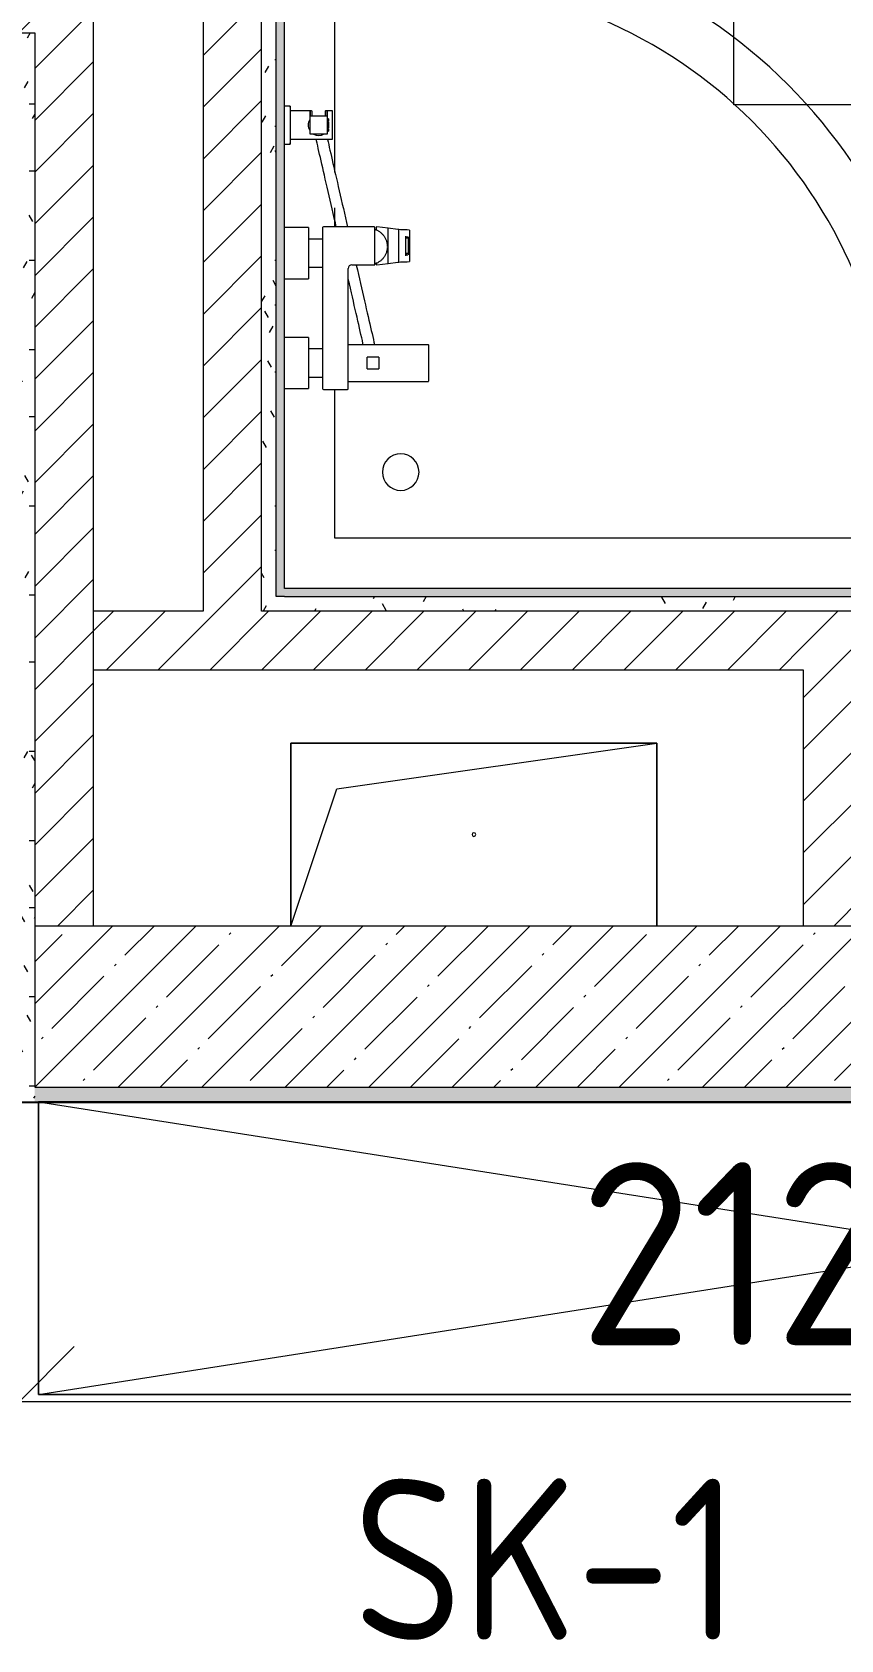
# Model space of a CAD drawing. Header units: millimetres. Extents: x 1322 to 199238, y -8553 to 29000.
# Drawn here: x 36395 to 37500, y 4425 to 6621 of the extents above; entities that cross this region are included whole.
import ezdxf

# ---------------------------------------------------------------- set-up
doc = ezdxf.new("R2010")
doc.units = ezdxf.units.MM
for name, color, linetype, lineweight in [('A-ANNO-DIMS', 7, 'Continuous', 9), ('A-ANNO-DIMS-100', 7, 'Continuous', 9), ('A-GENM', 7, 'Continuous', 9), ('A-WALL', 7, 'Continuous', 9), ('E-ELEC-FIXT-IDEN', 7, 'Continuous', 9), ('I-WALL', 7, 'Continuous', 9), ('P-SANR-FIXT', 7, 'Continuous', 9)]:
    doc.layers.add(name, color=color, linetype=linetype, lineweight=lineweight)
for name, color, linetype, lineweight, true_color in [('A-WALL-1', 7, 'Continuous', 9, 0x3c3c3c), ('A-WALL-FNSH-1', 7, 'Continuous', 9, 0x3c3c3c), ('I-FURN-1', 7, 'Continuous', 9, 0xf0f0f0)]:
    doc.layers.add(name, color=color, linetype=linetype, lineweight=lineweight, true_color=true_color)
doc.styles.add('GOST Common_3', font='GOST_Common.ttf', dxfattribs={"width": 0.9, "height": 220})
doc.styles.add('ISOCPEUR', font='isocpeur.ttf', dxfattribs={"width": 0.9, "height": 250})
doc.dimstyles.new('ISO-2_5_0_9К_БОЛЬШОЙ_1', dxfattribs={"dimscale": 304.8, "dimtxt": 248.995294, "dimasz": 0.492126, "dimexe": 0.393701, "dimexo": 0.984252, "dimgap": 0, "dimtad": 1, "dimdec": 0, "dimrnd": 10, "dimzin": 0, "dimdsep": 46, "dimtxsty": 'ISOCPEUR', "dimblk1": 'OBLIQUE', "dimblk2": 'OBLIQUE', "dimsah": 1, "dimcen": 0.09, "dimdle": 0.393701, "dimazin": 0, "dimtfac": 1, "dimtdec": 4, "dimtix": 1, "dimtmove": 0, "dimatfit": 3, "dimfxl": 1, "dimtvp": 1, "dimtolj": 1, "dimtzin": 0, "dimarcsym": 2})
pattern_1 = [(45, (-75531.326, 0), (-35.35534, 35.35534), [])]
pattern_2 = [(0, (-75531.326, 0), (121.92, 30.48), [10.058, -81.382, 10.058, -81.382, -487.68]), (0, (-75531.326, 0), (121.92, 30.48), [-182.88, 10.058, -172.822, 10.058, -81.382, -213.36]), (0, (-75531.326, 0), (121.92, 30.48), [-457.2, 10.058, -50.902, 10.058, -142.342]), (120, (-75485.606, 15.24), (-87.356454, 90.345817), [10.058, -81.382, 10.058, -81.382, -487.68]), (120, (-75485.606, 15.24), (-87.356454, 90.345817), [-182.88, 10.058, -172.822, 10.058, -81.382, -213.36]), (120, (-75485.606, 15.24), (-87.356454, 90.345817), [-457.2, 10.058, -50.902, 10.058, -142.342]), (240, (-75470.366, 76.2), (-34.563546, -120.825817), [10.058, -81.382, 10.058, -81.382, -487.68]), (240, (-75470.366, 76.2), (-34.563546, -120.825817), [-182.88, 10.058, -172.822, 10.058, -81.382, -213.36]), (240, (-75470.366, 76.2), (-34.563546, -120.825817), [-457.2, 10.058, -50.902, 10.058, -142.342])]

# ---------------------------------------------------------------- blocks, each defined once
blk = doc.blocks.new('GM_Отверстие прямоугольное _в плите_ - Отверстие-20657929-План размещения напольных электротехнических лючков и розеток 1 этажа в осях 23_1-33')
at = {"layer": 'A-GENM'}
for p, q in [((-250, -125), (-250, 125)), ((-250, 125), (250, 125)), ((250, 125), (-250, 125)), ((-250, 125), (-250, -125)), ((-187.5, 62.5), (250, 125)), ((250, 125), (250, -125)), ((250, -125), (250, 125)), ((-250, -125), (-187.5, 62.5))]:
    blk.add_line(p, q, dxfattribs=at)
for start, end in [(360, 180), (180, 360)]:
    blk.add_arc((0, 0), 2.5, start, end, dxfattribs=at)
blk = doc.blocks.new('Шкаф параметрический - 1_33-25588469-План размещения напольных электротехнических лючков и розеток 1 этажа в осях 23_1-33')
at = {"layer": 'I-FURN-1'}
for p, q in [((0, 0), (2550, 400)), ((0, 400), (2550, 0)), ((2550, 400), (0, 400)), ((0, 400), (0, 0)), ((0, 0), (0, 400)), ((0, 400), (2550, 400)), ((2550, 0), (2550, 400)), ((2550, 400), (2550, 0)), ((0, 0), (2550, 0)), ((2550, 0), (0, 0))]:
    blk.add_line(p, q, dxfattribs=at)
blk = doc.blocks.new('поддон угловой - 900х900-30799906-План размещения напольных электротехнических лючков и розеток 1 этажа в осях 23_1-33')
at = {"layer": 'P-SANR-FIXT'}
for p, q in [((-270, 450), (-449, 450)), ((-380, 119.7), (-380, 380)), ((-380, 380), (-270, 380)), ((-380, 45), (-380, 71)), ((-380, -380), (-380, -177)), ((380, -270), (380, -380)), ((450, -291.4), (450, -270)), ((380, -380), (-380, -380)), ((371, -450), (415.1, -450))]:
    blk.add_line(p, q, dxfattribs=at)
for centre, radius, start, end in [((-270, -270), 720, 360, 90), ((-270, -270), 650, 0, 90), ((-290, -290), 25, 90, 270), ((-290, -290), 25, 270, 90)]:
    blk.add_arc(centre, radius, start, end, dxfattribs=at)
blk = doc.blocks.new('Смеситель для ванны с душевым гарнитуром - Смеситель для ванны с душевым гарнитуром-V99-План размещения напольных электротехнических лючков и розеток 1 этажа в осях 23_1-33')
at = {"layer": 'P-SANR-FIXT'}
for p, q in [((112279, 6520), (112271, 6520)), ((112279, 6518.4), (112279, 6520)), ((112279, 6520), (112279, 6518.4)), ((112279, 6518.4), (112279, 6469.6)), ((112306.3, 6513.3), (112279, 6513.3)), ((112329.8, 6506), (112305.8, 6506)), ((112305.8, 6506), (112305.8, 6482)), ((112308.3, 6513.3), (112306.3, 6513.3)), ((112306.3, 6513.3), (112306.3, 6506)), ((112306.3, 6506), (112306.3, 6513.3)), ((112308.8, 6506), (112308.8, 6512.8)), ((112326.8, 6512.8), (112326.8, 6506)), ((112329.5, 6513.3), (112327.3, 6513.3)), ((112329.5, 6506), (112329.5, 6513.3)), ((112337, 6513.3), (112329.5, 6513.3)), ((112329.5, 6513.3), (112329.5, 6506)), ((112329.8, 6482), (112329.8, 6506)), ((112331.3, 6502.4), (112329.8, 6502.4)), ((112331.3, 6502.4), (112329.8, 6502.4)), ((112331.3, 6502.4), (112329.8, 6502.4)), ((112331.3, 6502.4), (112329.8, 6502.4)), ((112331.3, 6502.4), (112329.8, 6502.4)), ((112331.3, 6502.4), (112329.8, 6502.4)), ((112331.3, 6502.4), (112329.8, 6502.4)), ((112331.3, 6502.4), (112329.8, 6502.4)), ((112331.3, 6502.4), (112331.3, 6499.2)), ((112331.3, 6499.2), (112331.3, 6502.4)), ((112331.3, 6502.4), (112331.3, 6499.2)), ((112331.3, 6499.2), (112331.3, 6502.4)), ((112331.3, 6502.4), (112331.3, 6499.2)), ((112331.3, 6499.2), (112331.3, 6502.4)), ((112331.3, 6502.4), (112331.3, 6499.2)), ((112331.3, 6499.2), (112331.3, 6502.4)), ((112331.3, 6502.4), (112331.3, 6499.2)), ((112331.3, 6499.2), (112331.3, 6502.4)), ((112331.3, 6502.4), (112331.3, 6499.2)), ((112331.3, 6499.2), (112331.3, 6502.4)), ((112331.3, 6502.4), (112331.3, 6499.2)), ((112331.3, 6499.2), (112331.3, 6502.4)), ((112331.3, 6502.4), (112331.3, 6499.2)), ((112331.3, 6499.2), (112331.3, 6502.4)), ((112337, 6474.8), (112337, 6513.3)), ((112305.8, 6482), (112329.8, 6482)), ((112329.8, 6499.2), (112331.3, 6499.2)), ((112329.8, 6499.2), (112331.3, 6499.2)), ((112329.8, 6499.2), (112331.3, 6499.2)), ((112329.8, 6499.2), (112331.3, 6499.2)), ((112329.8, 6499.2), (112331.3, 6499.2)), ((112329.8, 6499.2), (112331.3, 6499.2)), ((112329.8, 6499.2), (112331.3, 6499.2)), ((112329.8, 6499.2), (112331.3, 6499.2)), ((112331.3, 6497.9), (112329.8, 6497.9)), ((112331.3, 6497.9), (112329.8, 6497.9)), ((112331.3, 6497.9), (112329.8, 6497.9)), ((112331.3, 6497.9), (112329.8, 6497.9)), ((112331.3, 6497.9), (112329.8, 6497.9)), ((112331.3, 6497.9), (112329.8, 6497.9)), ((112331.3, 6497.9), (112329.8, 6497.9)), ((112331.3, 6497.9), (112329.8, 6497.9)), ((112329.8, 6494.6), (112331.3, 6494.6)), ((112329.8, 6494.6), (112331.3, 6494.6)), ((112329.8, 6494.6), (112331.3, 6494.6)), ((112329.8, 6494.6), (112331.3, 6494.6)), ((112329.8, 6494.6), (112331.3, 6494.6)), ((112329.8, 6494.6), (112331.3, 6494.6)), ((112329.8, 6494.6), (112331.3, 6494.6)), ((112329.8, 6494.6), (112331.3, 6494.6)), ((112331.3, 6493.4), (112329.8, 6493.4)), ((112331.3, 6493.4), (112329.8, 6493.4)), ((112331.3, 6493.4), (112329.8, 6493.4)), ((112331.3, 6493.4), (112329.8, 6493.4)), ((112331.3, 6493.4), (112329.8, 6493.4)), ((112331.3, 6493.4), (112329.8, 6493.4)), ((112331.3, 6493.4), (112329.8, 6493.4)), ((112331.3, 6493.4), (112329.8, 6493.4)), ((112329.8, 6490.1), (112331.3, 6490.1)), ((112329.8, 6490.1), (112331.3, 6490.1)), ((112329.8, 6490.1), (112331.3, 6490.1)), ((112329.8, 6490.1), (112331.3, 6490.1)), ((112329.8, 6490.1), (112331.3, 6490.1)), ((112329.8, 6490.1), (112331.3, 6490.1)), ((112329.8, 6490.1), (112331.3, 6490.1)), ((112329.8, 6490.1), (112331.3, 6490.1)), ((112331.3, 6488.8), (112329.8, 6488.8)), ((112331.3, 6488.8), (112329.8, 6488.8)), ((112331.3, 6488.8), (112329.8, 6488.8)), ((112331.3, 6488.8), (112329.8, 6488.8)), ((112331.3, 6488.8), (112329.8, 6488.8)), ((112331.3, 6488.8), (112329.8, 6488.8)), ((112331.3, 6488.8), (112329.8, 6488.8)), ((112331.3, 6488.8), (112329.8, 6488.8)), ((112329.8, 6485.6), (112331.3, 6485.6)), ((112329.8, 6485.6), (112331.3, 6485.6)), ((112329.8, 6485.6), (112331.3, 6485.6)), ((112329.8, 6485.6), (112331.3, 6485.6)), ((112329.8, 6485.6), (112331.3, 6485.6)), ((112329.8, 6485.6), (112331.3, 6485.6)), ((112329.8, 6485.6), (112331.3, 6485.6)), ((112329.8, 6485.6), (112331.3, 6485.6)), ((112331.3, 6497.9), (112331.3, 6494.6)), ((112331.3, 6494.6), (112331.3, 6497.9)), ((112331.3, 6497.9), (112331.3, 6494.6)), ((112331.3, 6494.6), (112331.3, 6497.9)), ((112331.3, 6497.9), (112331.3, 6494.6)), ((112331.3, 6494.6), (112331.3, 6497.9)), ((112331.3, 6497.9), (112331.3, 6494.6)), ((112331.3, 6494.6), (112331.3, 6497.9)), ((112331.3, 6497.9), (112331.3, 6494.6)), ((112331.3, 6494.6), (112331.3, 6497.9)), ((112331.3, 6497.9), (112331.3, 6494.6)), ((112331.3, 6494.6), (112331.3, 6497.9)), ((112331.3, 6497.9), (112331.3, 6494.6)), ((112331.3, 6494.6), (112331.3, 6497.9)), ((112331.3, 6497.9), (112331.3, 6494.6)), ((112331.3, 6494.6), (112331.3, 6497.9)), ((112331.3, 6493.4), (112331.3, 6490.1)), ((112331.3, 6490.1), (112331.3, 6493.4)), ((112331.3, 6493.4), (112331.3, 6490.1)), ((112331.3, 6490.1), (112331.3, 6493.4)), ((112331.3, 6493.4), (112331.3, 6490.1)), ((112331.3, 6490.1), (112331.3, 6493.4)), ((112331.3, 6493.4), (112331.3, 6490.1)), ((112331.3, 6490.1), (112331.3, 6493.4)), ((112331.3, 6493.4), (112331.3, 6490.1)), ((112331.3, 6490.1), (112331.3, 6493.4)), ((112331.3, 6493.4), (112331.3, 6490.1)), ((112331.3, 6490.1), (112331.3, 6493.4)), ((112331.3, 6493.4), (112331.3, 6490.1)), ((112331.3, 6490.1), (112331.3, 6493.4)), ((112331.3, 6493.4), (112331.3, 6490.1)), ((112331.3, 6490.1), (112331.3, 6493.4)), ((112331.3, 6488.8), (112331.3, 6485.6)), ((112331.3, 6485.6), (112331.3, 6488.8)), ((112331.3, 6488.8), (112331.3, 6485.6)), ((112331.3, 6485.6), (112331.3, 6488.8)), ((112331.3, 6488.8), (112331.3, 6485.6)), ((112331.3, 6485.6), (112331.3, 6488.8)), ((112331.3, 6488.8), (112331.3, 6485.6)), ((112331.3, 6485.6), (112331.3, 6488.8)), ((112331.3, 6488.8), (112331.3, 6485.6)), ((112331.3, 6485.6), (112331.3, 6488.8)), ((112331.3, 6488.8), (112331.3, 6485.6)), ((112331.3, 6485.6), (112331.3, 6488.8)), ((112331.3, 6488.8), (112331.3, 6485.6)), ((112331.3, 6485.6), (112331.3, 6488.8)), ((112331.3, 6488.8), (112331.3, 6485.6)), ((112331.3, 6485.6), (112331.3, 6488.8)), ((112271, 6468), (112279, 6468)), ((112279, 6474.8), (112337, 6474.8)), ((112279, 6469.6), (112279, 6468)), ((112279, 6468), (112279, 6469.6)), ((112304, 6354), (112271, 6354)), ((112304, 6354), (112271, 6354)), ((112304, 6354), (112304, 6284)), ((112304, 6354), (112304, 6284)), ((112323.3, 6354), (112323.3, 6134)), ((112323.3, 6354), (112323.3, 6134)), ((112393.8, 6355), (112324.3, 6355)), ((112393.8, 6355), (112324.3, 6355)), ((112394.8, 6304), (112394.8, 6354)), ((112394.8, 6304), (112394.8, 6354)), ((112396.6, 6354.9), (112397.4, 6354.9)), ((112396.6, 6354.9), (112396.6, 6350)), ((112413, 6353), (112397.4, 6354.9)), ((112413, 6305), (112413, 6353)), ((112425.9, 6351.4), (112413, 6353)), ((112427.4, 6351.2), (112425.9, 6351.4)), ((112427.4, 6306.8), (112427.4, 6351.2)), ((112429.8, 6350.9), (112427.4, 6351.2)), ((112438.6, 6351), (112429.8, 6351)), ((112442.1, 6350.5), (112438.6, 6351)), ((112442.1, 6350.5), (112442.1, 6307.5)), ((112323.3, 6338.3), (112304, 6338.3)), ((112437.5, 6341.5), (112435.9, 6341.5)), ((112437.5, 6341.5), (112436, 6341.5)), ((112437.2, 6318.6), (112437.2, 6339.4)), ((112440.2, 6339.4), (112437.2, 6339.4)), ((112437.5, 6341.5), (112439.9, 6341.5)), ((112438.1, 6339.4), (112438.1, 6341.5)), ((112440.2, 6339.4), (112440.2, 6318.6)), ((112363.3, 6303), (112393.8, 6303)), ((112363.3, 6303), (112393.8, 6303)), ((112396.6, 6306.5), (112396.6, 6303.1)), ((112397.4, 6303.1), (112396.6, 6303.1)), ((112397.4, 6303.1), (112413, 6305)), ((112413, 6305), (112425.9, 6306.6)), ((112425.9, 6306.6), (112427.4, 6306.8)), ((112427.4, 6306.8), (112429.8, 6307)), ((112429.8, 6307), (112438.6, 6307)), ((112437.5, 6316.5), (112435.9, 6316.5)), ((112436, 6316.5), (112437.5, 6316.5)), ((112440.2, 6318.6), (112437.2, 6318.6)), ((112439.9, 6316.5), (112437.5, 6316.5)), ((112438.1, 6316.5), (112438.1, 6318.6)), ((112438.6, 6307), (112442.1, 6307.5)), ((112271, 6284), (112304, 6284)), ((112271, 6284), (112304, 6284)), ((112304, 6299.8), (112323.3, 6299.8)), ((112358.3, 6134), (112358.3, 6298)), ((112358.3, 6134), (112358.3, 6298)), ((112304, 6204), (112271, 6204)), ((112304, 6204), (112271, 6204)), ((112304, 6204), (112304, 6134)), ((112304, 6204), (112304, 6134)), ((112467.8, 6194), (112358.3, 6194)), ((112468.3, 6144.5), (112468.3, 6193.5)), ((112323.3, 6188.3), (112304, 6188.3)), ((112400.3, 6177), (112384.3, 6177)), ((112384.3, 6176.5), (112384.3, 6177)), ((112384.3, 6177), (112384.3, 6176.5)), ((112384.3, 6161.5), (112384.3, 6176.5)), ((112400.3, 6176.5), (112400.3, 6177)), ((112400.3, 6177), (112400.3, 6176.5)), ((112400.3, 6176.5), (112400.3, 6161.5)), ((112304, 6149.8), (112323.3, 6149.8)), ((112384.3, 6161.5), (112384.3, 6161)), ((112384.3, 6161), (112384.3, 6161.5)), ((112384.3, 6161), (112400.3, 6161)), ((112400.3, 6161.5), (112400.3, 6161)), ((112400.3, 6161), (112400.3, 6161.5)), ((112271, 6134), (112304, 6134)), ((112271, 6134), (112304, 6134)), ((112324.3, 6133), (112357.3, 6133)), ((112324.3, 6133), (112357.3, 6133)), ((112358.3, 6144), (112467.8, 6144))]:
    blk.add_line(p, q, dxfattribs=at)
at = {"layer": 'P-SANR-FIXT', "flags": 128}
for points in [[(112341.9, 6355), (112340.7, 6360.5), (112339.2, 6366.8), (112337.8, 6373.1), (112336.4, 6379.4), (112334.9, 6385.5), (112333.6, 6391.6), (112332.2, 6397.5), (112330.8, 6403.4), (112329.5, 6409.1), (112328.2, 6414.7), (112327, 6420.2), (112325.8, 6425.5), (112324.6, 6430.7), (112323.4, 6435.7), (112322.3, 6440.6), (112321.2, 6445.2), (112320.2, 6449.7), (112319.2, 6454), (112318.3, 6458.1), (112317.4, 6462), (112316.6, 6465.7), (112315.8, 6469.1), (112315, 6472.4), (112314.5, 6474.8)], [(112330, 6474.3), (112330.7, 6470.9), (112331.6, 6467.4), (112332.4, 6463.6), (112333.3, 6459.6), (112334.3, 6455.4), (112335.3, 6451), (112336.4, 6446.5), (112337.4, 6441.7), (112338.6, 6436.8), (112339.7, 6431.7), (112340.9, 6426.5), (112342.2, 6421.1), (112343.4, 6415.5), (112344.7, 6409.9), (112346.1, 6404.1), (112347.4, 6398.2), (112348.8, 6392.2), (112350.2, 6386.1), (112351.6, 6379.9), (112353.1, 6373.6), (112354.5, 6367.3), (112356, 6360.9), (112357.3, 6355)], [(112394.8, 6351.7), (112395.7, 6351.3), (112396.7, 6350.9), (112397.6, 6350.5), (112398.5, 6350.1), (112399.3, 6349.6), (112400.2, 6349), (112401, 6348.5), (112401.8, 6347.9), (112402.6, 6347.3), (112403.4, 6346.6), (112404.1, 6345.9), (112404.8, 6345.2), (112405.5, 6344.5), (112406.1, 6343.7), (112406.7, 6342.9), (112407.3, 6342.1), (112407.9, 6341.3), (112408.4, 6340.4), (112408.9, 6339.6), (112409.3, 6338.7), (112409.7, 6337.8), (112410.1, 6336.8), (112410.4, 6335.9), (112410.7, 6334.9), (112411, 6334), (112411.2, 6333), (112411.4, 6332), (112411.5, 6331), (112411.6, 6330), (112411.7, 6329), (112411.7, 6328)], [(112411.7, 6327), (112411.6, 6326), (112411.5, 6325), (112411.4, 6324), (112411.2, 6323), (112411, 6322.1), (112410.7, 6321.1), (112410.4, 6320.1), (112410.1, 6319.2), (112409.7, 6318.3), (112409.3, 6317.4), (112408.9, 6316.5), (112408.4, 6315.6), (112407.9, 6314.7), (112407.3, 6313.9), (112406.8, 6313.1), (112406.1, 6312.3), (112405.5, 6311.5), (112404.8, 6310.8), (112404.1, 6310.1), (112403.4, 6309.4), (112402.6, 6308.7), (112401.8, 6308.1), (112401, 6307.5), (112400.2, 6307), (112399.4, 6306.4), (112398.5, 6306), (112397.6, 6305.5), (112396.7, 6305.1), (112395.8, 6304.7), (112394.8, 6304.4)], [(112437.2, 6339.4), (112437.2, 6339.8), (112437.2, 6340.3), (112437.3, 6340.7), (112437.3, 6341), (112437.3, 6341.3), (112437.4, 6341.4), (112437.5, 6341.5)], [(112440, 6341.4), (112440, 6341.3), (112440.1, 6341), (112440.1, 6340.7), (112440.2, 6340.3), (112440.2, 6339.8), (112440.2, 6339.4)], [(112369.3, 6302.7), (112370.8, 6296.4), (112372.2, 6290.1), (112373.6, 6283.9), (112375.1, 6277.7), (112376.4, 6271.7), (112377.8, 6265.7), (112379.2, 6259.8), (112380.5, 6254.1), (112381.8, 6248.5), (112383, 6243), (112384.2, 6237.7), (112385.4, 6232.5), (112386.6, 6227.5), (112387.7, 6222.7), (112388.8, 6218), (112389.8, 6213.5), (112390.8, 6209.2), (112391.7, 6205.1), (112392.6, 6201.2), (112393.4, 6197.6), (112394.2, 6194.1)], [(112437.5, 6316.5), (112437.4, 6316.6), (112437.3, 6316.7), (112437.3, 6317), (112437.3, 6317.3), (112437.2, 6317.7), (112437.2, 6318.1), (112437.2, 6318.6)], [(112440.2, 6318.6), (112440.2, 6318.1), (112440.2, 6317.7), (112440.1, 6317.3), (112440.1, 6317), (112440, 6316.7), (112440, 6316.6)], [(112378.9, 6194), (112378.4, 6195.9), (112377.6, 6199.7), (112376.7, 6203.6), (112375.7, 6207.8), (112374.7, 6212.2), (112373.6, 6216.8), (112372.6, 6221.5), (112371.4, 6226.4), (112370.3, 6231.5), (112369.1, 6236.8), (112367.8, 6242.2), (112366.6, 6247.7), (112365.3, 6253.4), (112363.9, 6259.2), (112362.6, 6265.1), (112361.2, 6271.1), (112359.8, 6277.2), (112358.4, 6283.4)]]:
    blk.add_lwpolyline(points, dxfattribs=at)
at = {"layer": 'P-SANR-FIXT'}
for centre, radius, start, end in [((112317.8, 6494), 14.2, 148.1524, 211.7439), ((112317.8, 6494), 14.2, 148.1524, 211.7439), ((112308.3, 6512.8), 0.5, 0, 90), ((112327.3, 6512.8), 0.5, 90, 180), ((112317.8, 6494), 14.2, 328.3082, 32.0443), ((112317.8, 6494), 14.2, 328.3082, 32.0443), ((112317.8, 6494), 14.2, 240.6939, 301.8541), ((112317.8, 6494), 14.2, 240.6939, 301.8541), ((112324.3, 6354), 1, 90, 180), ((112324.3, 6354), 1, 90, 180), ((112393.8, 6354), 1, 0, 90), ((112393.8, 6354), 1, 0, 90), ((112363.3, 6298), 5, 90, 180), ((112363.3, 6298), 5, 90, 180), ((112393.8, 6304), 1, 270, 0), ((112393.8, 6304), 1, 270, 0), ((112467.8, 6193.5), 0.5, 0, 90), ((112324.3, 6134), 1, 180, 270), ((112324.3, 6134), 1, 180, 270), ((112357.3, 6134), 1, 270, 0), ((112357.3, 6134), 1, 270, 0), ((112467.8, 6144.5), 0.5, 270, 0)]:
    blk.add_arc(centre, radius, start, end, dxfattribs=at)
blk = doc.blocks.new('DIMBLOCK38-План размещения напольных электротехнических лючков и розеток 1 этажа в осях 23_1-33')
at = {"layer": 'A-ANNO-DIMS-100'}
for p, q in [((36377.7, 4570.5), (36377.7, 4870.8)), ((38497.4, 4700), (38497.4, 4870.8)), ((36257.7, 4750.8), (38617.4, 4750.8)), ((36377.7, 4750.8), (36377.7, 4570.5)), ((38497.4, 4750.8), (38497.4, 4700))]:
    blk.add_line(p, q, dxfattribs=at)
at = {"layer": 'A-ANNO-DIMS-100', "lineweight": 20}
for p, q in [((36377.7, 4750.8), (36452.7, 4825.8)), ((38497.4, 4750.8), (38572.4, 4825.8)), ((36377.7, 4750.8), (36302.7, 4675.8)), ((38497.4, 4750.8), (38422.4, 4675.8))]:
    blk.add_line(p, q, dxfattribs=at)
at = {"layer": 'A-ANNO-DIMS-100', "color": 0, "insert": (37143.1, 5077.4), "char_height": 250, "width": 706.764, "attachment_point": 1, "line_spacing_factor": 1.149209, "style": 'ISOCPEUR'}
blk.add_mtext('2120', dxfattribs=at)
blk = doc.blocks.new('_Oblique')
at = {"color": 0, "linetype": 'ByBlock', "lineweight": -2}
blk.add_line((-0.5, -0.5), (0.5, 0.5), dxfattribs=at)

msp = doc.modelspace()

# ---------------------------------------------------------------- hatches: boundary and pattern name
at = {"layer": 'I-WALL'}
h = msp.add_hatch(dxfattribs=at)
h.set_pattern_fill('FP_3', color=256, style=0, pattern_type=2)
h.set_pattern_definition(pattern_1)
h.paths.add_polyline_path([(36478.7, 5400), (36478.7, 10380), (36398.7, 10380), (36398.7, 5400)])
h = msp.add_hatch(dxfattribs=at)
h.set_pattern_fill('FP_31', color=256, style=0, pattern_type=2)
h.set_pattern_definition(pattern_2)
h.paths.add_polyline_path([(36728.7, 5850), (36728.7, 8080), (36708.7, 8080), (36708.7, 5850)])
for points in [[(36739.7, 5850), (36739.7, 8080), (36728.7, 8080), (36728.7, 5850)], [(37548.7, 5850), (37559.7, 5850), (37559.7, 5861), (36739.7, 5861), (36739.7, 5850), (36945.8, 5850)]]:
    msp.add_hatch(color=256, dxfattribs=at).paths.add_polyline_path(points)
h = msp.add_hatch(dxfattribs=at)
h.set_pattern_fill('FP_3', color=256, style=0, pattern_type=2)
h.set_pattern_definition(pattern_1)
h.paths.add_polyline_path([(36628.7, 5830), (36708.7, 5830), (36708.7, 7980), (36628.7, 7980), (36628.7, 6004.3)])
h = msp.add_hatch(dxfattribs=at)
h.set_pattern_fill('FP_3', color=256, style=0, pattern_type=2)
h.set_pattern_definition(pattern_1)
h.paths.add_polyline_path([(36280.7, 6620), (36398.7, 6620), (36398.7, 6700), (35698.7, 6700), (35698.7, 6620), (36114.5, 6620)])
h.paths.add_polyline_path([(34218.7, 6620), (34748.7, 6620), (34748.7, 6700), (34218.7, 6700)])
h = msp.add_hatch(dxfattribs=at)
h.set_pattern_fill('FP_31', color=256, style=0, pattern_type=2)
h.set_pattern_definition(pattern_2)
h.paths.add_polyline_path([(36378.7, 6600), (36398.7, 6600), (36398.7, 6620), (35698.7, 6620), (35698.7, 6600), (36377.7, 6600)])
h.paths.add_polyline_path([(34748.7, 6600), (34748.7, 6620), (34218.7, 6620), (34218.7, 6600), (34239.7, 6600)])
h = msp.add_hatch(dxfattribs=at)
h.set_pattern_fill('FP_31', color=256, style=0, pattern_type=2)
h.set_pattern_definition(pattern_2)
h.paths.add_polyline_path([(36398.7, 5160), (36398.7, 6600), (36378.7, 6600), (36378.7, 5160)])
h = msp.add_hatch(dxfattribs=at)
h.set_pattern_fill('FP_31', color=256, style=0, pattern_type=2)
h.set_pattern_definition(pattern_2)
h.paths.add_polyline_path([(37528.7, 5830), (37528.7, 5850), (36708.7, 5850), (36708.7, 5830), (36945.8, 5830)])
h = msp.add_hatch(dxfattribs=at)
h.set_pattern_fill('FP_3', color=256, style=0, pattern_type=2)
h.set_pattern_definition(pattern_1)
h.paths.add_polyline_path([(37448.7, 5750), (37448.7, 5830), (36478.7, 5830), (36478.7, 5750), (36945.8, 5750)])
h = msp.add_hatch(dxfattribs=at)
h.set_pattern_fill('FP_3', color=256, style=0, pattern_type=2)
h.set_pattern_definition(pattern_1)
h.paths.add_polyline_path([(37528.7, 5400), (37528.7, 5830), (37448.7, 5830), (37448.7, 5400)])
h = msp.add_hatch(dxfattribs=at)
h.set_pattern_fill('FP_2', color=256, style=0, pattern_type=2)
h.set_pattern_definition([(45, (-75531.33, 0), (-57.024626, 57.024626), []), (45, (-75474.3, 0), (-57.024626, 57.024626), [100.806, -20.161, 3.353, -16.808])])
h.paths.add_polyline_path([(43758.7, 5180), (43798.7, 5180), (43798.7, 5400), (42898.7, 5400), (42898.7, 5180), (43596.1, 5180)])
h.paths.add_polyline_path([(41848.7, 5180), (41848.7, 5400), (36398.7, 5400), (36398.7, 5180), (40936, 5180)])
h = msp.add_hatch(dxfattribs=at)
h.set_pattern_fill('FP_31', color=256, style=0, pattern_type=2)
h.set_pattern_definition(pattern_2)
h.paths.add_polyline_path([(43758.7, 5160), (43758.7, 5180), (42898.7, 5180), (42898.7, 5160), (43757.7, 5160)])
h.paths.add_polyline_path([(36398.7, 5160), (41848.7, 5160), (41848.7, 5180), (36398.7, 5180)])

# ---------------------------------------------------------------- linework, layer by layer
at = {"layer": 'A-WALL'}
msp.add_line((36728.7, 5850), (36728.7, 8080), dxfattribs=at)
at = {"layer": 'A-WALL-1'}
for p, q in [((36478.7, 10000), (36478.7, 5400)), ((36708.7, 5830), (36708.7, 8060)), ((36628.7, 7980), (36628.7, 5830)), ((35698.7, 6620), (36398.7, 6620)), ((36398.7, 6620), (36398.7, 5180)), ((36739.7, 5850), (36728.7, 5850)), ((36628.7, 5830), (36478.7, 5830)), ((37528.7, 5830), (36708.7, 5830)), ((36478.7, 5750), (37448.7, 5750)), ((37448.7, 5750), (37448.7, 5400)), ((40028.7, 5400), (36398.7, 5400)), ((36398.7, 5180), (41848.7, 5180)), ((36378.7, 5160), (41848.7, 5160))]:
    msp.add_line(p, q, dxfattribs=at)
at = {"layer": 'A-WALL-FNSH-1'}
for p, q in [((36739.7, 5861), (36739.7, 8091)), ((37559.7, 5861), (36739.7, 5861)), ((36739.7, 5850), (37548.7, 5850)), ((36377.7, 5159), (41848.7, 5159))]:
    msp.add_line(p, q, dxfattribs=at)
at = {"layer": 'E-ELEC-FIXT-IDEN', "flags": 128}
msp.add_lwpolyline([(37353.7, 7449.7), (39197.1, 7449.7), (39197.1, 6521.7), (37353.7, 6521.7)], close=True, dxfattribs=at)

# ---------------------------------------------------------------- block references
at = {"layer": 'A-GENM'}
msp.add_blockref('GM_Отверстие прямоугольное _в плите_ - Отверстие-20657929-План размещения напольных электротехнических лючков и розеток 1 этажа в осях 23_1-33', (36998.7, 5525), dxfattribs=at)
at = {"layer": 'I-FURN-1'}
msp.add_blockref('Шкаф параметрический - 1_33-25588469-План размещения напольных электротехнических лючков и розеток 1 этажа в осях 23_1-33', (36403.7, 4760), dxfattribs=at)
at = {"layer": 'P-SANR-FIXT'}
for name, p in [('поддон угловой - 900х900-30799906-План размещения напольных электротехнических лючков и розеток 1 этажа в осях 23_1-33', (37188.7, 6310)), ('Смеситель для ванны с душевым гарнитуром - Смеситель для ванны с душевым гарнитуром-V99-План размещения напольных электротехнических лючков и розеток 1 этажа в осях 23_1-33', (-75531.3, 0))]:
    msp.add_blockref(name, p, dxfattribs=at)

# ---------------------------------------------------------------- texts
at = {"layer": 'E-ELEC-FIXT-IDEN', "insert": (36833.5, 4645.1), "char_height": 220, "width": 656.582, "attachment_point": 1, "style": 'GOST Common_3'}
msp.add_mtext('SK-1', dxfattribs=at)

# ---------------------------------------------------------------- dimensions: what is measured, and where the dimension line sits
at = {"layer": 'A-ANNO-DIMS'}
dim = msp.add_linear_dim(base=(38497.4, 4750.8), p1=(36377.7, 4870.5), p2=(38497.4, 5000), dimstyle='ISO-2_5_0_9К_БОЛЬШОЙ_1', override={"dimpost": '<>', "dimfxl": 2123.700963}, dxfattribs=at)
dim.commit()
dim.dimension.update_dxf_attribs({"geometry": 'DIMBLOCK38-План размещения напольных электротехнических лючков и розеток 1 этажа в осях 23_1-33', "text_midpoint": (37437.5, 4875.8)})

doc.saveas('drawing.dxf')
